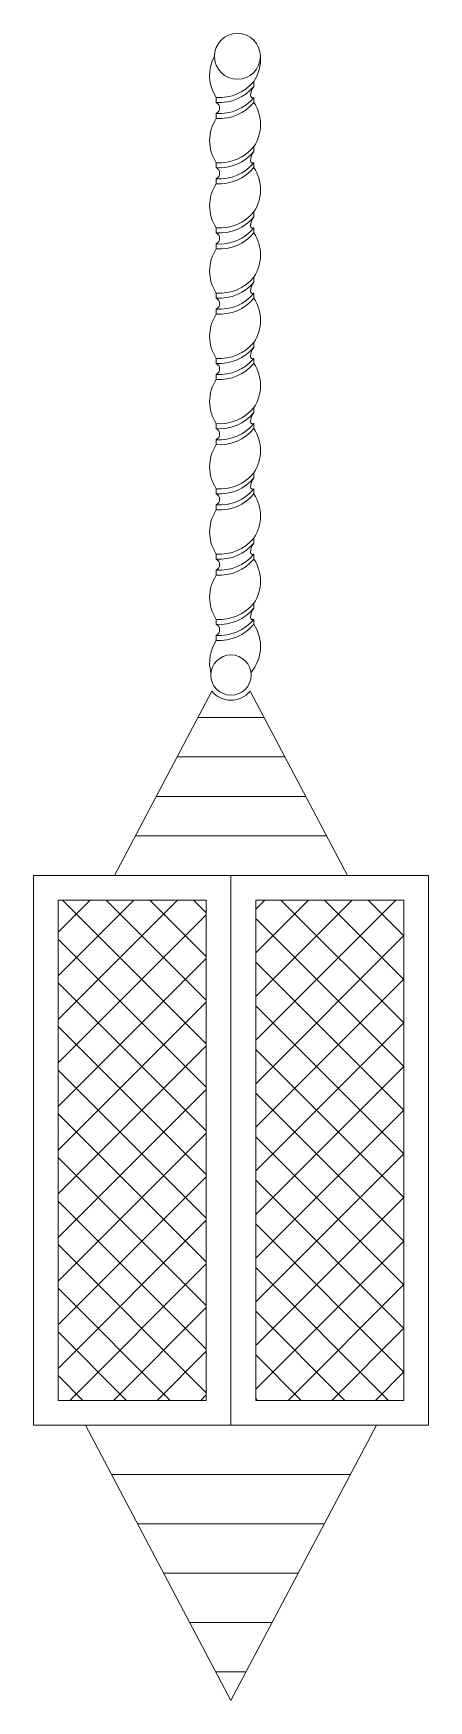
# Model space of a CAD drawing. Header units: millimetres. Extents: x -7623 to 1021, y -3585 to 1235.
# Drawn here: x -4293 to -4063, y -2024 to -1051 of the extents above; entities that cross this region are included whole.
import ezdxf

# ---------------------------------------------------------------- set-up
doc = ezdxf.new("R2010")
doc.units = ezdxf.units.MM
doc.layers.add('Lighting', color=253, linetype='Continuous', lineweight=13)

# ---------------------------------------------------------------- blocks, each defined once
blk = doc.blocks.new('lamp 056')
h = blk.add_hatch()
h.set_pattern_fill('ANSI37', color=0, scale=144, style=0)
h.set_pattern_definition([(45, (82345.446, 96656.376), (-12.727922, 12.727922), []), (135, (82345.446, 96656.376), (-12.727922, -12.727922), [])])
h.paths.add_polyline_path([(97.06, -505.66), (10.66, -505.66), (10.66, -797.56), (97.06, -797.56)])
h.paths.add_polyline_path([(-18.14, -505.66), (-104.54, -505.66), (-104.54, -797.56), (-18.14, -797.56)])
at = {"color": 0}
for p, q in [((9.61, -28.04), (9.61, -30.94)), ((-12.33, -37.4), (-12.33, -40.3)), ((9.61, -37.4), (9.61, -40.3)), ((-12.33, -46.75), (-12.33, -49.65)), ((9.61, -66.1), (9.61, -69.01)), ((-12.33, -75.46), (-12.33, -78.36)), ((9.61, -75.46), (9.61, -78.36)), ((-12.33, -84.81), (-12.33, -87.72)), ((9.61, -104.17), (9.61, -107.07)), ((-12.33, -113.52), (-12.33, -116.42)), ((9.61, -113.52), (9.61, -116.42)), ((-12.33, -122.87), (-12.33, -125.78)), ((9.61, -142.23), (9.61, -145.13)), ((-12.33, -151.58), (-12.33, -154.48)), ((9.61, -151.58), (9.61, -154.48)), ((-12.33, -160.94), (-12.33, -163.84)), ((9.61, -180.29), (9.61, -183.19)), ((-12.33, -189.64), (-12.33, -192.55)), ((9.61, -189.64), (9.61, -192.55)), ((-12.33, -199), (-12.33, -201.9)), ((9.61, -218.35), (9.61, -221.25)), ((-12.33, -227.71), (-12.33, -230.61)), ((9.61, -227.71), (9.61, -230.61)), ((-12.33, -237.06), (-12.33, -239.96)), ((9.61, -256.41), (9.61, -259.32)), ((-12.33, -265.77), (-12.33, -268.67)), ((9.61, -265.77), (9.61, -268.67)), ((-12.33, -275.12), (-12.33, -278.03)), ((9.61, -294.48), (9.61, -297.38)), ((-12.33, -303.83), (-12.33, -306.73)), ((9.61, -303.83), (9.61, -306.73)), ((-12.33, -313.18), (-12.33, -316.09)), ((9.61, -332.54), (9.61, -335.44)), ((-12.33, -341.89), (-12.33, -344.8)), ((9.61, -341.89), (9.61, -344.8)), ((-12.33, -351.25), (-12.33, -354.15)), ((-71.61, -491.26), (-14.94, -383.85)), ((64.13, -491.26), (7.47, -383.85)), ((-22.98, -399.1), (15.51, -399.1)), ((-35.14, -422.14), (27.67, -422.14)), ((-47.3, -445.18), (39.82, -445.18)), ((-59.45, -468.22), (51.98, -468.22)), ((-118.94, -491.26), (-118.94, -811.96)), ((-118.94, -491.26), (111.46, -491.26)), ((-3.74, -491.26), (-3.74, -811.96)), ((111.46, -491.26), (111.46, -811.96)), ((-18.14, -505.66), (-104.54, -505.66)), ((-104.54, -505.66), (-104.54, -797.56)), ((-18.14, -505.66), (-18.14, -797.56)), ((10.66, -505.66), (97.06, -505.66)), ((10.66, -505.66), (10.66, -797.56)), ((97.06, -505.66), (97.06, -797.56)), ((-18.14, -797.56), (-104.54, -797.56)), ((10.66, -797.56), (97.06, -797.56)), ((-118.94, -811.96), (111.46, -811.96)), ((-88.57, -811.96), (-3.74, -972.77)), ((81.1, -811.96), (-3.74, -972.77)), ((-73.38, -840.76), (65.9, -840.76)), ((-58.18, -869.56), (50.71, -869.56)), ((-42.99, -898.36), (35.52, -898.36)), ((-27.8, -927.16), (20.32, -927.16)), ((-12.6, -955.96), (5.13, -955.96))]:
    blk.add_line(p, q, dxfattribs=at)
for centre, radius in [((0, -13.41), 13.41), ((-3.74, -374.41), 11.77)]:
    blk.add_circle(centre, radius, dxfattribs=at)
for centre, radius, start, end in [((7.24, -24.49), 23.44, 151.79213, 213.39849), ((-9.96, -15.14), 23.44, 326.60151, 4.22017), ((-10.51, -11.27), 26.19, 266.01222, 320.18142), ((-10.51, -14.18), 26.19, 266.01222, 320.18142), ((-10.51, -20.63), 26.19, 266.01222, 320.18142), ((16.84, -36.59), 9.17, 142.03055, 177.89201), ((8.95, -36.3), 1.28, 177.89201, 300.88895), ((-10.51, -23.53), 26.19, 266.01222, 320.18142), ((-14.05, -43.52), 3.66, 298.05824, 61.94176), ((-9.96, -53.2), 23.44, 326.60151, 33.39849), ((7.24, -62.56), 23.44, 146.60151, 213.39849), ((-10.51, -49.33), 26.19, 266.01222, 320.18142), ((-10.51, -52.24), 26.19, 266.01222, 320.18142), ((-10.51, -58.69), 26.19, 266.01222, 320.18142), ((16.84, -74.65), 9.17, 142.03055, 177.89201), ((8.95, -74.36), 1.28, 177.89201, 300.88895), ((-14.05, -81.59), 3.66, 298.05824, 61.94176), ((-10.51, -61.59), 26.19, 266.01222, 320.18142), ((-9.96, -91.26), 23.44, 326.60151, 33.39849), ((7.24, -100.62), 23.44, 146.60151, 213.39849), ((-10.51, -87.4), 26.19, 266.01222, 320.18142), ((-10.51, -90.3), 26.19, 266.01222, 320.18142), ((-10.51, -96.75), 26.19, 266.01222, 320.18142), ((-14.05, -119.65), 3.66, 298.05824, 61.94176), ((-10.51, -99.65), 26.19, 266.01222, 320.18142), ((16.84, -112.71), 9.17, 142.03055, 177.89201), ((8.95, -112.42), 1.28, 177.89201, 300.88895), ((-9.96, -129.33), 23.44, 326.60151, 33.39849), ((7.24, -138.68), 23.44, 146.60151, 213.39849), ((-10.51, -125.46), 26.19, 266.01222, 320.18142), ((-10.51, -128.36), 26.19, 266.01222, 320.18142), ((16.84, -150.77), 9.17, 142.03055, 177.89201), ((-10.51, -134.81), 26.19, 266.01222, 320.18142), ((-10.51, -137.72), 26.19, 266.01222, 320.18142), ((-14.05, -157.71), 3.66, 298.05824, 61.94176), ((8.95, -150.48), 1.28, 177.89201, 300.88895), ((-9.96, -167.39), 23.44, 326.60151, 33.39849), ((7.24, -176.74), 23.44, 146.60151, 213.39849), ((-10.51, -163.52), 26.19, 266.01222, 320.18142), ((-10.51, -166.42), 26.19, 266.01222, 320.18142), ((16.84, -188.84), 9.17, 142.03055, 177.89201), ((-10.51, -172.88), 26.19, 266.01222, 320.18142), ((-10.51, -175.78), 26.19, 266.01222, 320.18142), ((-14.05, -195.77), 3.66, 298.05824, 61.94176), ((8.95, -188.55), 1.28, 177.89201, 300.88895), ((-9.96, -205.45), 23.44, 326.60151, 33.39849), ((7.24, -214.8), 23.44, 146.60151, 213.39849), ((-10.51, -201.58), 26.19, 266.01222, 320.18142), ((-10.51, -204.49), 26.19, 266.01222, 320.18142), ((16.84, -226.9), 9.17, 142.03055, 177.89201), ((-10.51, -210.94), 26.19, 266.01222, 320.18142), ((-10.51, -213.84), 26.19, 266.01222, 320.18142), ((-14.05, -233.83), 3.66, 298.05824, 61.94176), ((8.95, -226.61), 1.28, 177.89201, 300.88895), ((-9.96, -243.51), 23.44, 326.60151, 33.39849), ((7.24, -252.87), 23.44, 146.60151, 213.39849), ((-10.51, -239.65), 26.19, 266.01222, 320.18142), ((-10.51, -242.55), 26.19, 266.01222, 320.18142), ((16.84, -264.96), 9.17, 142.03055, 177.89201), ((-10.51, -249), 26.19, 266.01222, 320.18142), ((-10.51, -251.9), 26.19, 266.01222, 320.18142), ((-14.05, -271.9), 3.66, 298.05824, 61.94176), ((8.95, -264.67), 1.28, 177.89201, 300.88895), ((-9.96, -281.57), 23.44, 326.60151, 33.39849), ((7.24, -290.93), 23.44, 146.60151, 213.39849), ((-10.51, -277.71), 26.19, 266.01222, 320.18142), ((-10.51, -280.61), 26.19, 266.01222, 320.18142), ((16.84, -303.02), 9.17, 142.03055, 177.89201), ((-10.51, -287.06), 26.19, 266.01222, 320.18142), ((-10.51, -289.96), 26.19, 266.01222, 320.18142), ((-14.05, -309.96), 3.66, 298.05824, 61.94176), ((8.95, -302.73), 1.28, 177.89201, 300.88895), ((-9.96, -319.64), 23.44, 326.60151, 33.39849), ((7.24, -328.99), 23.44, 146.60151, 213.39849), ((-10.51, -315.77), 26.19, 266.01222, 320.18142), ((-10.51, -318.67), 26.19, 266.01222, 320.18142), ((16.84, -341.08), 9.17, 142.03055, 177.89201), ((-10.51, -325.12), 26.19, 266.01222, 320.18142), ((-10.51, -328.03), 26.19, 266.01222, 320.18142), ((-14.05, -348.02), 3.66, 298.05824, 61.94176), ((8.95, -340.79), 1.28, 177.89201, 300.88895), ((-9.96, -357.7), 23.44, 319.18114, 33.39849), ((7.24, -367.05), 23.44, 146.60151, 194.74912), ((-3.74, -374.41), 14.65, 220.10632, 319.89368)]:
    blk.add_arc(centre, radius, start, end, dxfattribs=at)

msp = doc.modelspace()

# ---------------------------------------------------------------- block references
at = {"layer": 'Lighting', "color": 18, "true_color": 0x000000}
msp.add_blockref('lamp 056', (-4174.15, -1051.27, 38751.68), dxfattribs=at)

doc.saveas('drawing.dxf')
